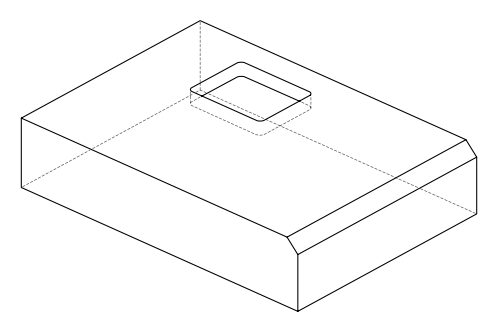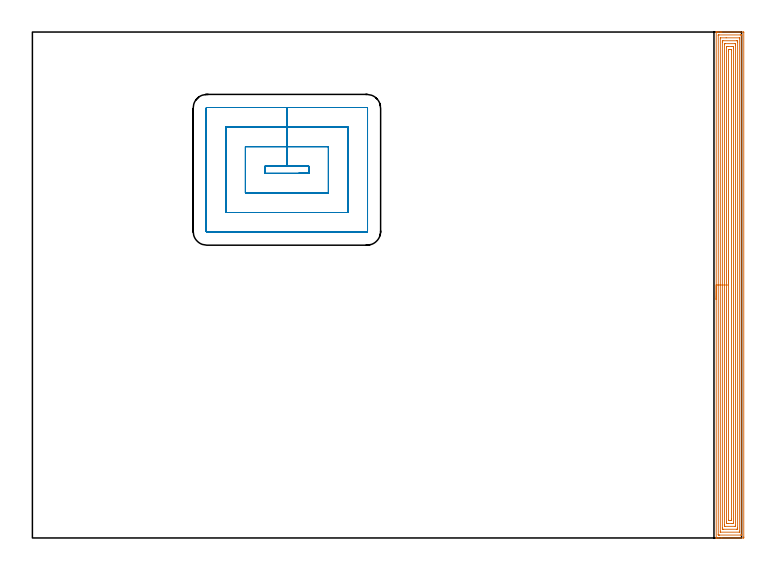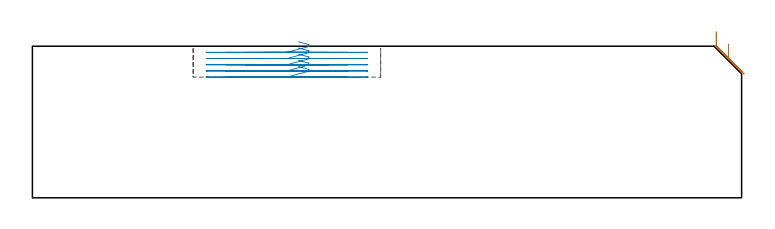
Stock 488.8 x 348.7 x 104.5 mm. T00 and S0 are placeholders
(PLAN: 2 operations, 1 tool changes, 30.1 min)
(1 AREA_MILL | FG_CHAMFER_SURFACE | UGT0205_001 | 19.86 min | 62941 mm3)
(2 MILL_RECTANGULAR_POCKET | POCKET_RECTANGULAR_STRAIGHT | UGT0201_100 | Follow Part, ap 4.5, ae 75% | 10.28 min | 284326 mm3)
(TOOL UGT0205_001 | Chamfer Mill 20 x 3 x 45 deg. | D20 FL50 Z2)
(TOOL UGT0201_100 | End Mill 18 mm | D18 FL22 Z2)
(OP 1 AREA_MILL)
G17 G21 G94 G90
T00 M6
G54
G17 G0 G90 X471.303 Y164.35 S1061 M3
G43 Z114.5 H0
Z114.496
G94 G1 Y164.389 Z113.625 F250.
Y164.502 Z112.76
Y164.691 Z111.908
Y164.953 Z111.076
Y165.287 Z110.27
Y165.69 Z109.496
Y166.159 Z108.761
Y166.69 Z108.069
Y167.279 Z107.425
Y167.922 Z106.836
Y168.615 Z106.305
Y169.35 Z105.836
Y170.124 Z105.433
Y170.93 Z105.099
Y171.762 Z104.837
X471.304 Y172.614 Z104.648
Y173.479 Z104.534
Y174.35 Z104.496
X471.307 Y348.533 Z104.493
X471.305 Y348.611 Z104.49
X471.318 Y348.691 Z104.473
X471.337 Y348.698 Z104.453
X471.354 Y348.7 Z104.437
X471.747 Z104.052
X472.102 Z103.698
X472.779 Z103.016
X474.009 Z101.788
X474.562 Z101.233
X475.177 Z100.619
X489.989 Y348.699 Z85.808
X490.292 Y348.69 Z85.506
X490.299 Y348.388 Z85.499
X490.3 Y0.616 Z85.5
X490.298 Y0.31 Z85.501
X490.292 Y0.01 Z85.506
X489.988 Y0. Z85.809
X475.177 Z100.619
X472.779 Z103.016
X471.747 Z104.053
X471.354 Z104.437
X471.312 Z104.479
X471.302 Y0.008 Z104.488
X471.3 Y0.169 Z104.5
X471.304 Y174.35 Z104.496
X472.718 Z103.082
X472.722 Y346.355 Z103.078
X472.723 Y346.413 Z103.077
X472.727 Y346.528 Z103.073
X472.736 Y346.69 Z103.064
X472.779 Y346.692 Z103.021
X473.27 Y346.699 Z102.53
X487.93 Y346.7 Z87.87
X488.42 Y346.699 Z87.38
X488.821 Y346.692 Z86.979
X488.872 Y346.69 Z86.928
X488.88 Y346.492 Z86.92
X488.884 Y346.362 Z86.916
X488.885 Y346.297 Z86.915
X488.886 Y346.232 Z86.914
X488.885 Y2.273 Z86.915
X488.884 Y2.142 Z86.916
X488.88 Y2.056 Z86.92
X488.877 Y2.008 Z86.923
X488.87 Y2.007 Z86.93
X488.821 Y2.004 Z86.979
X488.331 Y2. Z87.469
X473.67 Z102.13
X473.18 Y2.001 Z102.62
X472.779 Y2.008 Z103.021
X472.728 Y2.01 Z103.072
X472.72 Y2.208 Z103.08
X472.716 Y2.338 Z103.084
X472.715 Y2.403 Z103.085
X472.714 Y2.468 Z103.086
X472.718 Y174.35 Z103.082
X474.132 Z101.668
X474.136 Y344.511 Z101.664
X474.138 Y344.617 Z101.662
X474.14 Y344.67 Z101.66
X474.142 Y344.688 Z101.658
X474.184 Y344.691 Z101.616
X474.374 Y344.698 Z101.426
X478.16 Y344.7 Z97.64
X487.227 Y344.699 Z88.573
X487.353 Y344.696 Z88.447
X487.453 Y344.69 Z88.347
X487.466 Y344.686 Z88.334
X487.468 Y344.679 Z88.332
X487.47 Y344.655 Z88.33
X487.471 Y344.511 Z88.329
Y344.077
Y4.648
Y4.189
X487.469 Y4.081 Z88.331
X487.466 Y4.028 Z88.334
X487.464 Y4.01 Z88.336
X487.416 Y4.007 Z88.384
X487.226 Y4.001 Z88.574
X474.373 Z101.427
X474.247 Y4.004 Z101.553
X474.147 Y4.01 Z101.653
X474.134 Y4.014 Z101.666
X474.132 Y4.021 Z101.668
X474.13 Y4.045 Z101.67
X474.129 Y4.189 Z101.671
Y4.623
X474.132 Y174.35 Z101.668
X475.546 Z100.254
X475.55 Y341.831 Z100.25
X475.554 Y342.623 Z100.246
X475.557 Y342.677 Z100.243
X475.562 Y342.69 Z100.238
X475.586 Y342.693 Z100.214
X475.694 Y342.697 Z100.106
X475.91 Y342.699 Z99.89
X485.28 Y342.7 Z90.52
X485.7 Y342.698 Z90.1
X485.909 Y342.694 Z89.891
X486.014 Y342.69 Z89.786
X486.051 Y342.682 Z89.749
X486.057 Y341.831 Z89.743
Y6.869
X486.052 Y6.071 Z89.748
X486.051 Y6.021 Z89.749
X486.014 Y6.01 Z89.786
X485.906 Y6.006 Z89.894
X485.69 Y6.002 Z90.11
X485.256 Y6. Z90.544
X476.32 Z99.48
X475.9 Y6.002 Z99.9
X475.691 Y6.006 Z100.109
X475.587 Y6.01 Z100.213
X475.549 Y6.018 Z100.251
X475.543 Y6.869 Z100.257
X475.546 Y174.35 Z100.254
X476.96 Z98.84
X476.965 Y340.316 Z98.835
X476.968 Y340.588 Z98.832
X476.971 Y340.664 Z98.829
X476.975 Y340.691 Z98.825
X476.991 Y340.693 Z98.809
X477.072 Y340.697 Z98.728
X477.235 Y340.699 Z98.565
X477.472 Y340.7 Z98.328
X484.365 Y340.699 Z91.435
X484.605 Y340.697 Z91.195
X484.634 Y340.69 Z91.166
X484.637 Y340.684 Z91.163
X484.64 Y340.662 Z91.16
X484.643 Y340.045 Z91.157
Y339.766
Y8.377
X484.64 Y8.098 Z91.16
X484.637 Y8.019 Z91.163
X484.635 Y8.009 Z91.165
X484.63 Y8.005 Z91.17
X484.61 Y8.002 Z91.19
X484.528 Y8.001 Z91.272
X484.365 Y8. Z91.435
X477.235 Y8.001 Z98.565
X476.995 Y8.003 Z98.805
X476.966 Y8.01 Z98.834
X476.964 Y8.016 Z98.836
X476.96 Y8.038 Z98.84
X476.958 Y8.655 Z98.842
X476.957 Y8.934 Z98.843
X476.96 Y174.35 Z98.84
X478.375 Z97.425
X478.379 Y338.258 Z97.421
X478.381 Y338.578 Z97.419
X478.383 Y338.658 Z97.417
X478.385 Y338.689 Z97.415
X478.43 Y338.692 Z97.37
X478.579 Y338.698 Z97.221
X479.018 Y338.7 Z96.782
X479.468 Z96.332
X482.142 Z93.658
X482.582 Y338.699 Z93.218
X483.035 Y338.697 Z92.765
X483.191 Y338.69 Z92.609
X483.222 Y338.686 Z92.578
X483.224 Y338.631 Z92.576
X483.227 Y338.505 Z92.573
X483.228 Y338.258 Z92.572
X483.229 Y337.61 Z92.571
Y10.687
X483.228 Y10.442 Z92.572
X483.224 Y10.118 Z92.576
X483.222 Y10.039 Z92.578
X483.218 Y10.01 Z92.582
X483.17 Y10.007 Z92.63
X483.022 Y10.002 Z92.778
X482.582 Y10. Z93.218
X482.132 Z93.668
X479.458 Z96.342
X479.018 Y10.001 Z96.782
X478.564 Y10.003 Z97.236
X478.409 Y10.01 Z97.391
X478.378 Y10.014 Z97.422
X478.376 Y10.069 Z97.424
X478.373 Y10.195 Z97.427
X478.372 Y10.442 Z97.428
X478.371 Y11.09 Z97.429
X478.375 Y174.35 Z97.425
X479.789 Z96.011
X479.792 Y335.695 Z96.008
X479.795 Y336.472 Z96.005
X479.797 Y336.584 Z96.003
X479.802 Y336.69 Z95.998
X479.909 Y336.692 Z95.891
X480.573 Y336.699 Z95.227
X481.691 Z94.109
X481.767 Y336.697 Z94.033
X481.794 Y336.694 Z94.006
X481.805 Y336.691 Z93.995
X481.808 Y336.676 Z93.992
X481.811 Y336.595 Z93.989
X481.814 Y336.472 Z93.986
Y12.998
X481.81 Y12.228 Z93.99
X481.808 Y12.111 Z93.992
X481.799 Y12.01 Z94.001
X481.691 Y12.008 Z94.109
X481.027 Y12.001 Z94.773
X479.909 Z95.891
X479.833 Y12.003 Z95.967
X479.806 Y12.006 Z95.994
X479.795 Y12.009 Z96.005
X479.792 Y12.024 Z96.008
X479.789 Y12.105 Z96.011
X479.786 Y12.228 Z96.014
X479.789 Y174.35 Z96.011
Y175.222 Z96.049
Y176.087 Z96.163
Y176.938 Z96.352
Y177.77 Z96.614
Y178.576 Z96.948
Y179.35 Z97.351
Y180.086 Z97.819
Y180.778 Z98.35
Y181.421 Z98.94
Y182.011 Z99.583
Y182.542 Z100.275
Y183.01 Z101.011
Y183.413 Z101.785
Y183.747 Z102.591
Y184.01 Z103.423
Y184.198 Z104.274
Y184.312 Z105.139
Y184.35 Z106.011
G0 Z114.5
M5
M2
(OP 2 MILL_RECTANGULAR_POCKET)
G17 G21 G94 G90
T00 M6
G54
G17 G0 G90 X183.405 Y251.3 S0 M3
G43 Z114.5 H0
Z107.5
G94 G1 X190.5 Z105.599 F250.
Y256.2 Z104.286
X175.4 Z100.24
X160.3 F500.
Y251.3
X190.5
Y256.2
X175.4
Y269.7
X146.8
Y237.8
X204.
Y269.7
X175.4
Y283.2
X133.3
Y224.3
X217.5
Y283.2
X175.4
Y296.7
X120.3
G3 X119.8 Y296.2 R0.5
G1 Y211.3
G3 X120.3 Y210.8 R0.5
G1 X230.5
G3 X231. Y211.3 R0.5
G1 Y296.2
G3 X230.5 Y296.7 R0.5
G1 X175.4
X174.4
G0 X183.405 Y251.3 Z103.24
G1 X190.5 Z101.339 F250.
Y256.2 Z100.026
X175.4 Z95.98
X160.3 F500.
Y251.3
X190.5
Y256.2
X175.4
Y269.7
X146.8
Y237.8
X204.
Y269.7
X175.4
Y283.2
X133.3
Y224.3
X217.5
Y283.2
X175.4
Y296.7
X120.3
G3 X119.8 Y296.2 R0.5
G1 Y211.3
G3 X120.3 Y210.8 R0.5
G1 X230.5
G3 X231. Y211.3 R0.5
G1 Y296.2
G3 X230.5 Y296.7 R0.5
G1 X175.4
X174.4
G0 X183.405 Y251.3 Z98.98
G1 X190.5 Z97.079 F250.
Y256.2 Z95.766
X175.4 Z91.72
X160.3 F500.
Y251.3
X190.5
Y256.2
X175.4
Y269.7
X146.8
Y237.8
X204.
Y269.7
X175.4
Y283.2
X133.3
Y224.3
X217.5
Y283.2
X175.4
Y296.7
X120.3
G3 X119.8 Y296.2 R0.5
G1 Y211.3
G3 X120.3 Y210.8 R0.5
G1 X230.5
G3 X231. Y211.3 R0.5
G1 Y296.2
G3 X230.5 Y296.7 R0.5
G1 X175.4
X174.4
G0 X183.405 Y251.3 Z94.72
G1 X190.5 Z92.819 F250.
Y256.2 Z91.506
X175.4 Z87.46
X160.3 F500.
Y251.3
X190.5
Y256.2
X175.4
Y269.7
X146.8
Y237.8
X204.
Y269.7
X175.4
Y283.2
X133.3
Y224.3
X217.5
Y283.2
X175.4
Y296.7
X120.3
G3 X119.8 Y296.2 R0.5
G1 Y211.3
G3 X120.3 Y210.8 R0.5
G1 X230.5
G3 X231. Y211.3 R0.5
G1 Y296.2
G3 X230.5 Y296.7 R0.5
G1 X175.4
X174.4
G0 X183.405 Y251.3 Z90.46
G1 X190.5 Z88.559 F250.
Y256.2 Z87.246
X175.4 Z83.2
X160.3 F500.
Y251.3
X190.5
Y256.2
X175.4
Y269.7
X146.8
Y237.8
X204.
Y269.7
X175.4
Y283.2
X133.3
Y224.3
X217.5
Y283.2
X175.4
Y296.7
X120.3
G3 X119.8 Y296.2 R0.5
G1 Y211.3
G3 X120.3 Y210.8 R0.5
G1 X230.5
G3 X231. Y211.3 R0.5
G1 Y296.2
G3 X230.5 Y296.7 R0.5
G1 X175.4
X174.4
G0 Z114.5
M5
M2
